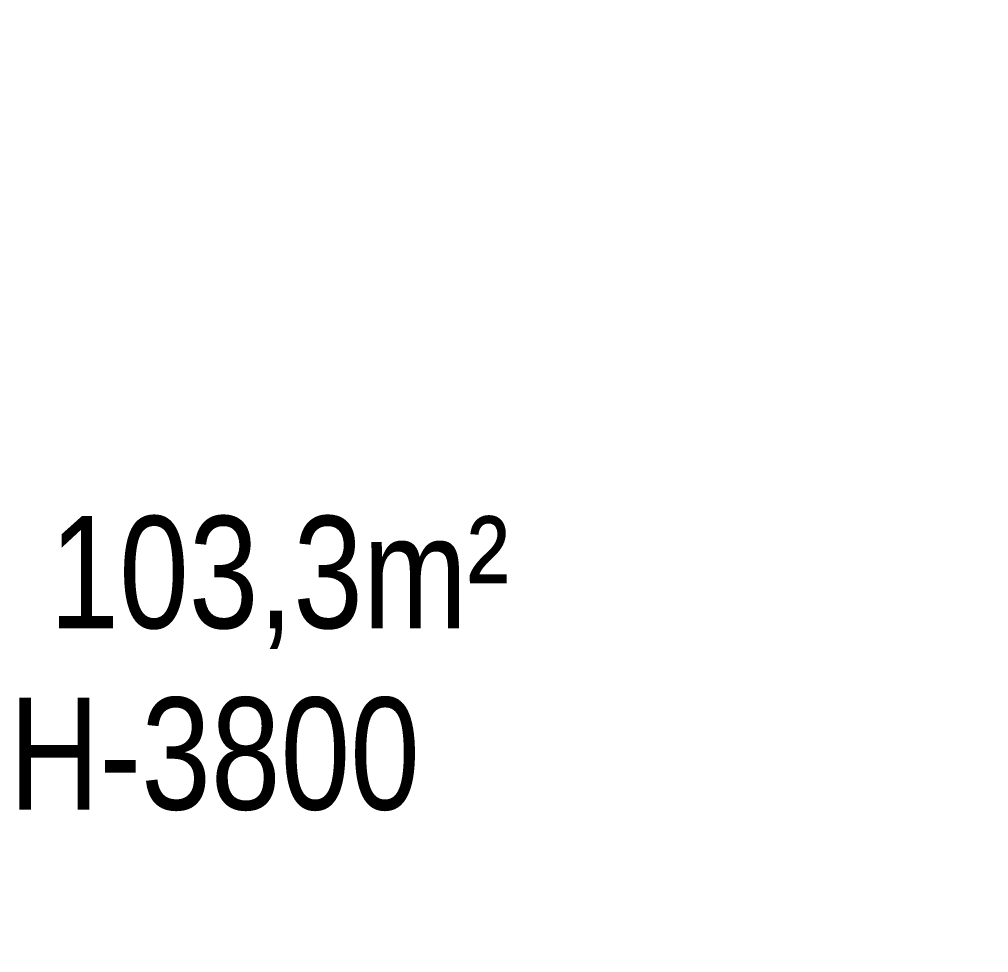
# Model space of a CAD drawing. Header units: millimetres. Extents: x -8422 to 28150, y -6982 to 5510.
# Drawn here: x 13974 to 16569, y 2651 to 5149 of the extents above; entities that cross this region are included whole.
import ezdxf

# ---------------------------------------------------------------- set-up
doc = ezdxf.new("R2010")
doc.units = ezdxf.units.MM
doc.layers.add('DIKOM_РАЗМЕР_ЗОНА', color=7, linetype='Continuous')
doc.layers.add('DIKOM_РАЗМЕР_ОБЪЕКТА', color=7, linetype='Continuous')
doc.styles.add('style1', font='arial.ttf', dxfattribs={"width": 0.8})
doc.dimstyles.new('1-50', dxfattribs={"dimtxt": 300, "dimasz": 200, "dimexe": 100, "dimexo": 0, "dimgap": 100, "dimtad": 1, "dimdec": 0, "dimtxsty": 'style1', "dimcen": 0, "dimclrd": 7, "dimclre": 7, "dimadec": 1, "dimazin": 2, "dimtfac": 1, "dimtdec": 0, "dimtmove": 1, "dimatfit": 3, "dimfxl": 0, "dimlwd": 25, "dimlwe": 18, "dimarcsym": 0})

# ---------------------------------------------------------------- blocks, each defined once
blk = doc.blocks.new('*D15')
at = {"layer": 'Defpoints', "color": 0, "transparency": 16777216}
for p in [(19380.3, 3651.5), (27070.1, 3651.5), (15204.4, -3115.2)]:
    blk.add_point(p, dxfattribs=at)
at = {"layer": 'DIKOM_РАЗМЕР_ОБЪЕКТА', "color": 7, "lineweight": 18, "transparency": 16777216}
for p, q in [((19380.3, 3651.5), (27170.1, 3651.5)), ((15204.4, -3115.2), (27170.1, -3115.2))]:
    blk.add_line(p, q, dxfattribs=at)
at = {"layer": 'DIKOM_РАЗМЕР_ОБЪЕКТА', "color": 7, "lineweight": 25, "transparency": 16777216}
blk.add_line((27070.1, -2915.2), (27070.1, 3451.5), dxfattribs=at)
at = {"layer": 'DIKOM_РАЗМЕР_ОБЪЕКТА', "color": 7, "transparency": 16777216}
for points in [[(27036.8, 3451.5), (27103.5, 3451.5), (27070.1, 3651.5)], [(27036.8, -2915.2), (27103.5, -2915.2), (27070.1, -3115.2)]]:
    blk.add_solid(points, dxfattribs=at)
at = {"layer": 'DIKOM_РАЗМЕР_ОБЪЕКТА', "color": 0, "transparency": 16777216, "insert": (26817, -135.2), "char_height": 300, "attachment_point": 5, "rotation": 90, "style": 'style1'}
blk.add_mtext('6750', dxfattribs=at)
blk = doc.blocks.new('*D14')
at = {"layer": 'Defpoints', "color": 0, "transparency": 16777216}
for p in [(20684.7, 5148.6), (28049.7, 5148.6), (14575.8, -5055.5)]:
    blk.add_point(p, dxfattribs=at)
at = {"layer": 'DIKOM_РАЗМЕР_ЗОНА', "color": 7, "lineweight": 18, "transparency": 16777216}
for p, q in [((20684.7, 5148.6), (28149.7, 5148.6)), ((14575.8, -5055.5), (28149.7, -5055.5))]:
    blk.add_line(p, q, dxfattribs=at)
at = {"layer": 'DIKOM_РАЗМЕР_ЗОНА', "color": 7, "lineweight": 25, "transparency": 16777216}
blk.add_line((28049.7, -4855.5), (28049.7, 4948.6), dxfattribs=at)
at = {"layer": 'DIKOM_РАЗМЕР_ЗОНА', "color": 7, "transparency": 16777216}
for points in [[(28016.4, 4948.6), (28083, 4948.6), (28049.7, 5148.6)], [(28016.4, -4855.5), (28083, -4855.5), (28049.7, -5055.5)]]:
    blk.add_solid(points, dxfattribs=at)
at = {"layer": 'DIKOM_РАЗМЕР_ЗОНА', "color": 0, "transparency": 16777216, "insert": (27796.5, -63.6), "char_height": 300, "attachment_point": 5, "rotation": 90, "style": 'style1'}
blk.add_mtext('10200', dxfattribs=at)

msp = doc.modelspace()

# ---------------------------------------------------------------- texts
at = {"layer": 'DIKOM_РАЗМЕР_ОБЪЕКТА', "char_height": 300, "width": 5885.531, "attachment_point": 1, "style": 'style1'}
for s, insert in [('103,3m²', (14055, 3819.5)), ('H-3800', (13946.8, 3334))]:
    msp.add_mtext(s, dxfattribs=dict(at, insert=insert))

# ---------------------------------------------------------------- dimensions: what is measured, and where the dimension line sits
at = {"layer": 'DIKOM_РАЗМЕР_ЗОНА'}
dim = msp.add_linear_dim(base=(28049.7, 5148.6), p1=(14575.8, -5055.5), p2=(20684.7, 5148.6), angle=270, text='10200', dimstyle='1-50', override={"dimscale": 1, "dimtix": 0, "dimtofl": 1, "dimtmove": 1, "dimatfit": 3}, dxfattribs=at)
dim.commit()
dim.dimension.update_dxf_attribs({"geometry": '*D14', "text_midpoint": (28049.7, -63.6), "dimtype": 160})
at = {"layer": 'DIKOM_РАЗМЕР_ОБЪЕКТА'}
dim = msp.add_linear_dim(base=(27070.1, 3651.5), p1=(15204.4, -3115.2), p2=(19380.3, 3651.5), angle=270, text='6750', dimstyle='1-50', override={"dimscale": 1, "dimtix": 0, "dimtofl": 1, "dimtmove": 1, "dimatfit": 3}, dxfattribs=at)
dim.commit()
dim.dimension.update_dxf_attribs({"geometry": '*D15', "text_midpoint": (27070.1, -135.2), "dimtype": 160})

doc.saveas('drawing.dxf')
